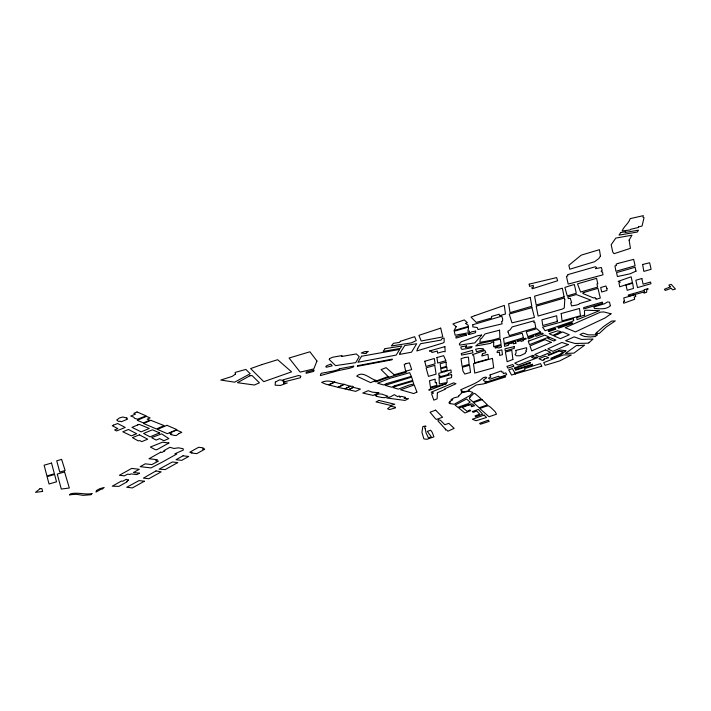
<?xml version="1.0" encoding="UTF-8"?>
<svg xmlns="http://www.w3.org/2000/svg" width="711" height="711" viewBox="0 0 711 711"><rect width="100%" height="100%" fill="white"/><g stroke="black" fill="none" stroke-linecap="round" stroke-linejoin="round"><path stroke-width="1.07" d="M388.819 377.203L381.096 369.604L386.109 367.667L394.196 374.777L406.283 371.231L406.461 372.031L404.515 372.724L388.819 377.203L376.119 381.86L373.853 381.3M376.039 380.403L370.618 382.634L356.709 376.128C362.734 370.387 370.058 378.972 376.039 380.403L376.803 380.74L388.162 376.554M394.196 374.777L394.374 375.541M490.057 374.955L490.048 376.128L490.919 377.079L488.51 378.136L489.835 379.203L498.66 376.252L499.14 377.008L501.193 376.821L506.73 374.59L505.77 372.848L503.352 373.595L502.926 371.906L501.93 372.2L501.175 370.982L490.057 374.955M595.8 268.642L601.275 267.505L602.217 270.287L601.204 270.98L601.399 271.842L602.546 271.931L602.964 274.846L568.213 284.098L566.436 276.33L567.822 275.93L567.538 274.704L595.436 266.723L596.502 267.443L595.8 268.642M499.504 352.229L499.664 355.456L502.464 354.673L501.833 349.865L497.38 350.932L497.087 352.612L499.504 352.229M461.35 353.491L461.555 355.073L472.868 352.887L472.531 350.327L461.35 353.491M437.372 393.361L437.132 398.809L433.843 400.151L431.586 393.858L433.586 392.987L431.186 392.188L453.591 382.856L455.991 383.727L444.659 388.881L445.273 389.228L437.416 392.712L437.372 393.361M405.412 398.009L405.403 398.471L408.532 398.64L405.039 400.426L386.837 398L390.89 396.667L394.285 394.641L397.565 396.649L399.306 395.929L400.222 396.765L399.769 397.182L401.191 396.365L405.554 397.351L404.061 398.204L405.412 398.009M472.868 324.723L472.788 326.891L477.268 327.558L478.023 329.549L502.117 323.861L501.557 321.461L502.544 321.176L502.659 319.07L501.788 316.182L472.868 324.723M584.638 315.062L576.781 317.613L577.056 319.728L599.533 310.671L585.722 310.209L584.424 310.76L584.638 315.062M606.998 288.613L606.918 290.47L601.684 291.972L600.688 287.528L605.923 286.018L606.998 288.613M557.255 321.025L557.237 321.496L542.786 325.487L541.915 319.817L556.642 315.746L557.255 321.025M508.116 332.179L509.36 335.574L535.81 327.798L534.788 322.234L533.748 322.447L534.112 320.803L512.178 326.9L509.956 330.011L507.912 331.175L508.116 332.179M644.593 291.865L643.935 293.163L646.637 292.248L646.788 289.635L648.085 289.181L647.997 288.586L644.104 289.768L644.317 290.426L628.266 295.029L628.533 296.194L644.593 291.865M499.566 330.188L499.949 337.992L492.403 340.098L479.792 342.338L480.36 338.88L481.418 338.587L485.044 333.921L499.566 330.188M564.783 299.5L564.276 307.979L562.445 309.036L538.111 316.048L536.21 306.21L564.383 298.033L564.783 299.5M275.353 382.1L275.148 385.202L280.436 385.433L287.262 382.962L283.431 383.202L283.911 382.287L282.071 380.136L279.423 379.896L275.353 382.1M425.205 428.822L426.111 433.026L428.369 437.727L431.426 437.025L427.311 431.399L430.635 430.226L432.208 432.297L433.932 436.874L426.911 439.309L423.889 438.918L421.952 432.368L422.832 426.564L425.676 425.987L426.013 426.351L424.618 426.893L425.205 428.822M475.65 331.13L475.535 332.686L469.367 334.446L468.051 334.134L471.713 331.779L475.65 331.13M436.945 357.526L437.7 363.054L445.913 360.681L443.611 355.678L436.945 357.526M561.166 313.551L562.054 320.857L580.46 315.755L579.474 308.476L561.166 313.551M515.937 350.399L516.088 352.887L515.084 354.62L516.453 355.776L520.07 355.749L525.376 353.296L525.322 352.318L526.531 351.456L525.82 350.443L526.664 349.696L526.602 347.697L515.937 350.399M570.284 298.398L571.626 302.593L570.684 302.886L571.546 305.899L576.345 305.09L579.092 304.281L579.207 303.659L590.957 300.202L576.292 294.55L567.849 296.967L568.276 298.531L570.284 298.398M445.424 429.16L445.566 430.084L446.472 429.764L447.877 431.204L454.16 428.342L448.819 423.338L444.81 424.734L440.456 420.263L438.385 419.748L437.887 420.805L445.424 429.16M313.889 370.164L313.738 371.418L306.103 373.328L306.263 372.066L313.889 370.164M638.487 226.889L638.407 227.484L630.817 229.262L629.955 230.009L622.134 230.968C623.894 226.196 628.684 223.565 630.222 218.615L643.339 215.655L642.984 217.246L644.024 217.726L642.042 226.054L638.487 226.889M424.769 361.25L425.996 366.423L435.096 363.792L434.297 358.504L424.769 361.25M117.137 419.739L117.022 420.477L118.861 421.499L119.866 421.09L121.341 421.747L127.491 419.188L126.336 418.397L127.145 418.059L122.799 417.01L119.288 418.015L117.137 419.739M482.68 354.496L481.791 355.145L481.907 356.007L487.933 354.336L488.555 359.028L474.752 362.85L473.819 356.042L472.424 354.7L484.902 350.452L485.88 352.692L482.289 353.723L482.68 354.496M300.709 376.226L300.406 377.737L284.587 381.754L283.076 379.816L298.718 375.47L300.709 376.226M468.549 327.913L467.829 331.317L469.162 330.926L469.722 332.535L455.173 335.245L454.213 331.21L468.416 327.113L468.549 327.913M642.628 264.474L643.846 271.398L651.107 269.309L649.658 262.777L642.628 264.474M629.111 240.078L630.435 248.335L614.011 253.694L612.74 251.987L611.176 244.7L615.806 238.087L631.972 235.208L629.111 240.078M514.24 346.648L514.257 348.39L505.272 350.896L504.988 348.817L514.24 346.648M486.253 381.771L483.987 383.842L476.237 384.98L468.54 389.948L469.136 390.375L468.282 390.934L461.555 392.259L461.137 391.948L462.354 391.166L460.577 389.877C466.86 386.811 473.455 384.615 479.454 380.785L483.373 377.603L485.924 377.097L486.768 377.692L483.302 380.172L484.635 381.354L486.795 381.416L486.253 381.771M451.672 375.488L451.547 377.585L446.908 378.874L447.157 382.465L439.38 383.993L439.087 377.985L451.521 374.386L451.672 375.488M610.287 305.579L610.162 306.032C605.843 309.783 599.64 308.734 594.467 308.476L593.863 306.965L604.67 303.695L607.523 301.935L609.54 302.184L610.287 305.579M529.188 284.151L529.562 286.391L533.294 285.351L533.428 287.093L531.908 287.537L532.157 288.79L557.646 280.738L556.642 277.592L529.188 284.151M458.728 395.956L458.479 396.765L454.116 397.805L451.076 399.546L452.703 399.706L449.672 401.502L450.49 401.937L448.854 402.764L449.903 403.164L449.308 403.51L454.231 404.248L469.873 395.609L472.895 392.454L469.1 391.157L462.159 392.543L458.728 395.956M417.739 348.372L416.797 350.95L443.033 342.995L444.162 342.231L444.108 338.116L442.135 338.489L441.167 340.054L420.512 343.733L417.739 348.372M329.495 358.628L329.184 359.446L335.565 365.632L355.74 362.628L359.215 356.611L356.3 353.927L341.458 356.531L342.044 355.553L332.606 357.251L329.495 358.628M316.964 361.001L313.782 368.938L300.149 372.111L289.066 358.033L309.907 351.794L316.964 361.001M400.089 352.914L399.458 354.434L411.509 352.194L416.682 343.733L404.763 345.546L400.089 352.914M493.745 342.009L493.612 346.675L501.086 344.497L500.357 339.236L478.165 343.875L475.81 345.973L490.554 343.386L491.657 342.382L493.745 342.009M626.027 285.155L627.182 290.319L633.483 288.444L632.674 283.236L626.027 285.155M456.186 326.731L454.045 330.544L468.38 326.393L468.105 325.131L465.447 323.461L467.349 322.705L464.301 319.914L452.916 323.949L456.186 326.731M357.713 365.65L357.322 366.343L391.939 359.81L392.339 359.117L357.713 365.65M339.343 368.769L338.916 369.498L333.352 371.018L321.185 373.319A30.449 9.456 -16.4 0 0 320.403 375.586L338.534 370.555L348.95 368.422L353.118 367.16L353.9 366.049L339.343 368.769M361.561 356.238L357.962 362.255L396.231 355.065L399.662 349.439L361.561 356.238M466.505 345.884L465.465 347.51L472.131 346.541L471.375 347.688L468.185 348.443L462.026 349.394L461.163 348.559L460.87 346.888L466.505 345.884M600.44 256.031L598.769 258.608L594.627 261.701L569.778 269.22L568.853 265.274L581.198 255.151L599.426 249.685L600.44 256.031M620.676 232.559L618.997 235.119L637.278 232.053L638.522 230.16L625.227 232.479L625.769 231.662L620.676 232.559M400.364 341.262L399.6 342.382L393.423 343.324L391.361 345.946L411.287 342.915L416.246 340.605L414.673 336.703L400.364 341.262M385.069 348.657L383.131 351.412L400.097 348.452L401.884 345.999L385.069 348.657M96.465 490.528L96.012 492.074L101.024 489.239L102.322 489.124L104.153 487.479L99.807 488.67L96.465 490.528M597.187 334.917L595.374 336.525L590.023 336.987L584.406 336.454L579.963 334.534L583.18 333.13L588.104 334.828L597.187 334.917M469.909 397.236L469.358 398.738L473.073 401.999L481.143 398.871L474.877 393.432L473.739 393.583L469.909 397.236M670.26 286.88L664.394 289.288L665.274 290.435L671.273 288.257L672.526 289.83L675.45 289.066L671.22 284.32L668.873 285.084L670.26 286.88M159.628 432.91L150.012 436.847L143.604 433.461L152.412 429.8L159.628 432.91M596.876 332.384L595.374 333.85L599.311 333.397L606.154 327.069L615.282 320.892L611.611 321.088L603.817 326.367L596.876 332.384M481.658 335.085L474.824 342.88L459.679 345.102L459.359 343.937L461.288 341.795L478.059 335.61L481.658 335.085M91.95 493.621L90.955 494.732L83.036 495.345L76.824 494.367A21.09 6.55 -16.4 0 0 70.238 494.803L69.474 494.927L70.709 493.781C77.792 492.092 84.858 494.918 91.95 493.621M152.252 437.363L151.852 437.798L156.162 440.082L159.637 438.607L163.886 440.696L168.863 438.58L161.575 433.843L152.252 437.363M235.421 374.155L232.159 376.403L220.774 380.047L234.648 382.171L250.21 373.728L245.837 369.427L235.145 372.431L235.421 374.155M390.623 406.257L387.557 408.843L389.637 409.545L395.512 407.856L395.316 407.136L390.623 406.257M469.98 402.062L468.256 403.599L457.804 407.323L455.12 405.119L466.62 399.013L469.98 402.062M589.09 342.533L588.432 343.173L575.03 343.484L565.592 340.738L574.106 336.872L581.491 339.431L593.072 339.049L589.09 342.533M565.876 350.799L561.263 354.549L551.603 358.771L550.812 358.317L559.761 354.416L563.245 351.812L558.855 351.198L548.883 355.34L548.003 354.913L560.259 350.034L565.876 350.799M366.245 352.967L365.587 353.58L361.259 353.02L364.636 351.625L368.271 351.43L366.245 352.967M168.889 443.006L156.82 449.734L155.167 449.628L150.368 447.023L162.615 442.162L168.889 443.006M40.012 488.706L35.55 492.332L42.678 491.452L41.869 488.59L40.012 488.706M619.992 282.143L618.988 282.925L619.725 286.809L632.417 282.631L631.155 276.792L618.099 281.396L619.992 282.143M573.688 320.394L572.248 321.488L545.133 330.704L542.582 327.122L573.493 318.652L573.688 320.394M578.274 345.35L577.785 345.715L584.62 345.155L573.937 353.127L565.449 353.429L576.612 345.413L578.274 345.35M179.012 433.559L176.337 435.488L174.648 435.461L170.471 434.528L171.804 433.968L169.636 433.035L176.586 430.084L181.812 432.332L179.012 433.559M611.016 313.8L605.008 317.995L575.43 331.913L565.218 327.682L600.519 312.129L603.79 311.933L611.016 313.8M624.374 301.117L623.378 301.775L623.698 303.242L634.639 299.278L634.194 297.02L635.75 296.576L635.385 294.585L623.769 297.936L624.374 301.117M487.835 381.629L485.08 383.433L505.654 376.937L505.139 376.03L487.835 381.629M128.602 480.094L126.62 481.356L127.162 481.774L118.941 486.368L112.285 486.182L121.35 481.071L122.763 481.231L126.167 479.321L128.602 480.094M160.695 452.187L148.999 458.755L157.407 459.715L155.638 460.808L158.411 461.128L151.799 464.594L145.24 463.83L140.209 466.647L151.034 467.918L162.197 462.114A48.579 15.091 -16.4 0 0 166.73 459.582L176.755 454.036L174.862 453.822L183.358 450.019L183.091 448.703L178.443 447.823L174.008 448.472L169.911 447.308L163.868 450.685L164.89 450.801L162.117 452.356L160.695 452.187M338.783 386.971L338.178 387.353L325.682 384.136L321.639 382.385C328.855 378.794 336.827 383.647 344.16 384.34L338.178 387.353L355.722 391.37L360.433 389.077L353.323 387.371L348.594 389.664L353.491 387.228L352.976 386.313L350.381 386.206L345.066 388.793L350.274 386.26L344.08 384.313L338.783 386.971M528.842 340.996L528.3 341.333L529.473 344.639L548.981 337.032L544.866 335.103L528.842 340.996M155.985 470.922L143.435 478.121L148.839 478.734L161.184 471.837L155.985 470.922M194.53 449.539L189.819 452.214L192.006 452.463L191.126 452.96L196.725 453.645L204.715 449.254L202.644 449.112L203.959 448.49L202.626 447.77L198.662 447.272L194.53 449.539M249.863 375.79L237.456 382.687L254.405 385.015L259.417 382.82L252.05 375.541L249.863 375.79M139.409 473.188L136.903 474.584L131.011 473.899L129.917 474.513L127.713 474.121L124.345 475.846L119.386 475.277L131.739 468.398L139.24 469.313L133.517 472.504L139.409 473.188M183.038 455.804L176.026 459.724L181.705 460.373L188.708 456.462L183.038 455.804M144.377 481.223L132.379 487.924L126.727 487.266L139.009 480.6L144.377 481.223M177.723 462.603L165.21 469.58L159.095 469.18L172.329 461.981L177.723 462.603M568.285 344.595L552.882 351.323L547.79 348.888L561.921 342.444L568.285 344.595M405.857 363.703L404.221 364.565L405.679 371.258L411.678 369.551L409.474 362.894L405.857 363.703M566.445 357.491L559.539 360.966L545.124 365.303L543.711 362.628L563.503 354.887L571.306 355.002L566.445 357.491M472.237 406.168L471.197 406.692L474.539 405.785L472.104 403.91L470.842 403.946L458.791 407.99L464.878 412.984L470.638 410.7L469.891 409.936L467.305 411.376L462.337 407.545L463.545 406.985A31.915 9.918 -16.4 0 1 467.394 405.572L470.611 404.79L472.237 406.168M378.128 393.876L375.097 395.352L376.759 395.743L376.012 396.107L376.946 396.427L381.94 397.529L384.829 397.671L387.851 396.205L381.727 394.098L378.128 393.876M334.748 382.065L329.024 384.722L334.748 382.065M378.767 392.694L373.142 395.414L362.77 393.059L368.191 390.695L372.395 392.188L378.767 392.694M378.972 400.453L376.003 401.893L390.766 405.448L394.774 404.257L378.972 400.453M113.502 425.134L112.258 425.72L117.848 428.635L114.631 429.942L116.568 430.955L125.198 427.453L117.653 423.525L113.502 425.134M386.526 383.602L383.638 384.953L377.55 383.202L390.232 378.216L409.625 372.68L411.358 376.35L386.526 383.602M416.886 392.09L413.731 393.565L400.577 389.779L414.255 384.98L416.886 392.09M544.466 358.984L543.426 359.464L544.022 359.962L542.44 360.433L538.947 358.717L545.186 356.158L548.723 357.766L544.466 358.984M395.76 386.295L393.014 387.575L398.32 389.113L409.207 385.042L413.74 384.038L412.86 381.247L395.76 386.295M554.5 340.631L553.789 340.96L547.879 338.436L550.038 337.538L555.878 340.018L554.5 340.631M557.726 333.201L552.838 335.396L549.114 333.663L557.611 330.784L561.059 331.735L557.726 333.201M635.998 271.14L630.062 273.815L617.406 276.543L616.526 272.606L635.119 267.256L635.998 271.14M394.961 385.664L391.494 387.211L385.149 385.326L411.607 377.106L412.753 380.438L394.961 385.664M559.086 327.042L557.975 327.54L558.526 328.215L572.657 323.274L571.813 322.696L559.086 327.042M558.002 334.046L553.896 335.876L560.384 338.658L569.307 334.792L562.73 331.966L558.002 334.046M551.256 342.338L531.721 350.887L529.971 345.928L544.973 339.654L551.256 342.338M475.126 315.568L471.011 317.106L476.254 322.412L491.621 318.004L491.488 316.439L499.184 314.209L499.54 315.711L505.468 314.004L504.295 305.401L475.126 315.568M545.497 349.883L534.752 354.522L539.578 356.842L550.536 352.292L545.497 349.883M532.797 355.367L514.728 363.152L518.301 365.081L537.809 357.562L536.325 356.895L533.472 358.086L531.535 357.215L534.352 355.998L532.797 355.367M150.865 420.334L143.533 423.472L156.376 428.955L164.188 425.622L150.865 420.334M137.036 411.962L133.837 413.322L135.481 414.131L130.735 416.051L133.668 417.108L134.69 418.37L137.596 419.161L146.119 415.873L137.036 411.962M146.475 416.37L137.25 420.299L143.355 422.903L149.621 420.237L147.195 419.197L150.154 417.935L146.475 416.37M137.676 424.947L131.962 427.373L141.178 431.861L149.301 428.449L139.169 424.343L137.676 424.947M166.969 425.329L157.398 429.391L167.352 433.683L176.906 429.622L166.969 425.329M584.149 292.381L582.682 293.003L583.02 293.563L593.534 297.953L595.178 297.482L595.507 298.931L596.369 298.691L596.476 299.224L600.324 297.998L597.942 288.328L584.149 292.381M134.192 434.723L131.464 435.879L122.781 431.79L128.478 429.471L136.69 433.754L134.192 434.723M551.345 329.637L548.27 330.917L548.919 331.575L555.886 329.104L555.238 328.455L551.345 329.637M139.347 434.839L132.45 437.647L138.147 440.838L139.756 440.598L141.72 441.629L147.692 439.194L139.347 434.839M523.42 337.734L504.241 343.582L503.53 338.356L522.203 333.192L523.42 337.734M474.646 411.731L473.099 412.362L472.291 411.553L478.37 409.403L482.671 414.193L475.57 416.779L475.064 415.864L479.845 414.175L476.708 411.082L474.646 411.731M446.41 383.611L429.071 390.348L428.955 389.521L430.697 389.033L430.555 388.028L446.41 383.611M512.907 359.455L507.103 361.712L505.432 352.061L511.787 350.301L512.907 359.455M482.102 399.698L473.473 402.604L479.178 407.776L487.328 404.826L482.102 399.698M618.063 263.408L616.117 264.137L616.49 265.47L614.953 265.914L615.93 271.291L635.11 265.781L633.661 259.364L618.063 263.408M602.617 303.33L583.722 308.947L583.678 307.596L602.368 302.104L602.617 303.33M435.621 410.149L430.013 412.238L435.328 418.548L436.385 419.446L442.589 417.25L435.621 410.149M487.035 405.919L479.792 408.523L488.981 416.77L496.518 414.175L495.14 411.687L490.697 407.367L488.093 405.59L487.035 405.919M488.27 420.237L479.623 423.329L480.369 424.245L489.221 421.383L488.27 420.237M261.764 364.636L250.61 368.591L263.781 381.665L291.572 371.862L277.654 359.713L261.764 364.636M484.129 415.091L472.335 419.259L476.103 420.734L486.537 417.473L484.129 415.091M540.538 332.161L527.9 336.614L526.264 331.824L536.814 328.713L540.538 332.161M530.042 362.432L514.329 367.96L514.871 368.502L530.584 362.974L530.042 362.432M330.722 364.219L327.558 365.321A3.288 1.022 -16.4 0 0 326.571 367.214L332.233 365.827L330.722 364.219M543.062 333.877L536.005 336.339L535.045 335.201L540.84 333.237L542.164 333.077L543.062 333.877M570.533 285.6L564.898 287.422L567.236 295.909L576.292 293.261L574.355 284.507L570.533 285.6M533.481 335.734L527.633 337.725L528.531 338.889L534.068 336.419L533.481 335.734M523.394 340.64L521.083 341.431L520.843 340.542L517.261 341.582L517.075 340.845L525.998 338.24L526.193 338.978L523.189 339.849L523.394 340.64M541.773 366.192L515.182 373.933L514.977 373.186L524.967 369.889L524.585 368.582L540.529 363.623L541.773 366.192M440.704 328.135L418.912 335.343L421.205 340.996L442.811 336.898L440.704 328.135M515.342 373.844L511.591 375.053L508.685 369.836L512.427 368.645L515.342 373.844M513.769 366.245L507.876 368.111L506.934 366.378L512.809 364.512L513.769 366.245M497.389 347.475L495.318 348.123L494.98 347.279L501.202 345.466L501.442 347.217L498.171 348.026L497.389 347.475M532.397 364.263L515.235 369.587L515.528 370.209L532.681 364.885L532.397 364.263M515.946 343.146L513.546 343.884L513.262 342.818L510.8 343.529L510.587 342.729L515.493 341.28L515.946 343.146M483.729 349.634L476.592 351.794L475.623 349.217L479.045 348.514L483.133 348.692L483.729 349.634M466.407 335.094L456.027 338.089L455.875 336.703L465.456 334.134L466.407 335.094M464.905 357.5L461.048 358.637L462.106 366.414L469.082 364.37L468.451 357.109L464.905 357.5M530.255 297.402L508.623 303.739L510.018 312.644L531.819 306.272L530.255 297.402M564.099 296.825L536.21 304.992L534.574 296.167L562.357 288.204L564.099 296.825M61.608 459.377L56.729 460.808L59.768 472.086L65.119 470.522L61.608 459.377M509.503 343.04L504.33 344.551L504.606 346.337L508.436 345.288L508.294 344.222L509.707 343.813L509.503 343.04M51.53 463.057L44.126 465.207L46.917 475.952L54.392 473.775L51.53 463.057M54.569 474.45L47.095 476.628L49.032 483.987L56.525 481.809L54.569 474.45M64.568 471.953L57.262 474.086L61.288 489.052L69.331 488.004L64.568 471.953M596.556 278.33L577.51 283.84L580.576 292.017L597.649 287.102L596.929 283.956L597.782 283.716L596.556 278.33M641.846 278.499L635.847 280.232L637.509 287.591L650.956 283.716L650.574 282.027L643.108 284.178L641.846 278.499M434.741 365.365L426.093 367.871L428.457 376.368L436.101 374.155L434.741 365.365M446.064 362.068L440.153 363.774L440.731 367.987L446.286 366.449L446.064 362.068M444.357 371.746L438.811 373.337L438.891 375.497L439.771 375.257L439.913 376.27L438.945 377.043L448.445 374.439L448.303 373.479L451.281 372.653L450.907 369.924L444.357 371.746M531.935 307.623L509.227 314.066L512 322.865L534.468 317.462L531.935 307.623M444.89 346.63L429.417 351.021L431.675 351.092L431.87 352.523L437.327 351.003L437.612 353.127L443.309 351.536L445.157 351.714L444.89 346.63M446.739 367.089L440.802 368.733L441.229 371.835L447.183 370.173L446.739 367.089M492.43 358.397L473.49 363.668L474.752 373.079L493.692 367.809L492.43 358.397M469.553 365.267L462.417 367.258L462.914 370.982L464.736 374.039L470.531 372.44L469.553 365.267M436.43 382.482L435.256 382.802L435.114 379.167L429.506 380.714L430.431 387.166L436.847 385.38L436.43 382.482"/></g></svg>
